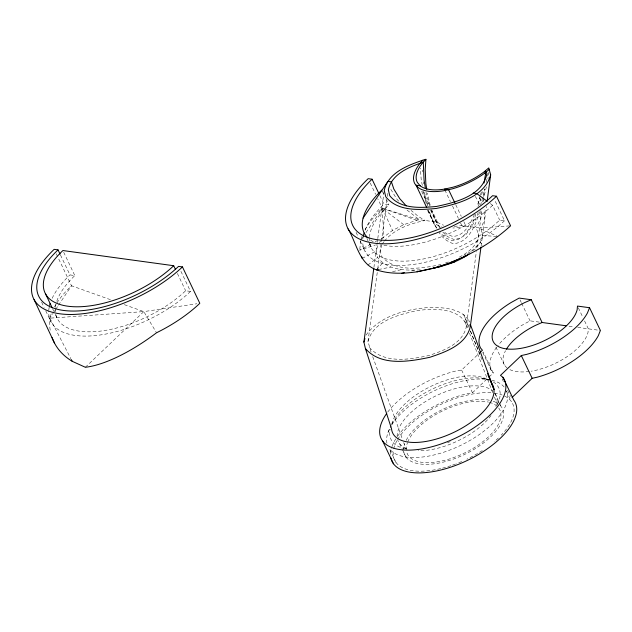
<?xml version="1.0" encoding="UTF-8"?>
<svg xmlns="http://www.w3.org/2000/svg" width="632" height="632" viewBox="0 0 632 632"><rect width="100%" height="100%" fill="white"/><g stroke="black" fill="none" stroke-linecap="round" stroke-linejoin="round"><path stroke-width="0.47" stroke-dasharray="3.16 2.37" d="M480.873 210.677L480.865 217.969L477.792 224.597L474.371 227.243L477.049 230.151L478.44 236.099C476.631 246.599 467.088 253.353 458.105 257.745M359.829 249.229L360.619 240.658M373.899 267.494L377.138 243.32M377.272 242.356L377.66 239.465M377.786 238.501L384.122 191.291M371.047 352.04L367.99 341.478L377.604 269.801M377.731 268.829L386.918 200.328M387.44 196.473L388.214 190.69M369.38 347.426C383.877 363.961 409.607 359.64 428.765 355.555C443.395 350.673 462.379 344.021 466.226 327.147L476.362 251.591M476.876 247.72L481.774 211.199M483.077 201.521L483.591 197.65M483.725 196.678L484.76 188.944L480.636 205.029M481.102 246.156L486.427 206.467M488.994 171.983L487.904 178.998M487.462 176.036L488.038 172.433M482.39 191.638L481.094 197.192M486.182 182.443L486.972 178.761M486.395 186.851L483.456 198.938M480.265 195.881L477.081 206.569M480.502 194.988L481.458 191.417M480.849 198.116L478.464 206.245M482.69 201.774L483.204 199.886M420.288 269.809C405.562 270.757 387.4 270.18 377.612 257.461L376.111 251.023L378.228 244.055M381.878 244.916L380.203 250.43L381.594 256.371C396.082 272.913 421.821 268.592 440.978 264.5M367.99 341.478C373.599 320.471 399.637 314.341 418.202 310.407C435.685 308.321 463.09 307.721 468.051 329.43M454.195 226.288A46.231 21.417 -25.5 0 0 461.755 225.545L480.075 228.026L481.023 229.06L482.532 235.499L480.407 242.467L474.806 249.49L463.896 255.368M475.872 214.185C473.234 222.511 468.912 230.451 462.758 236.684M478.203 212.47C475.857 220.6 470.966 227.733 466.021 234.488L458.287 239.433L451.912 240.681L445.204 237.64L439.43 232.007M479.696 211.799C475.39 224.802 469.299 242.514 453.365 243.715C447.74 241.811 442.629 238.169 439.469 233.097M474.442 214.461C470.145 223.933 464.552 236.147 452.48 236.463L446.16 233.603L444.209 231.77M388.016 432.367L390.987 426.584M497.194 404.148L498.893 400.846M50.205 330.18A96.578 63.405 -23.3 0 1 49.849 318.165L53.096 313.306M53.641 312.492L55.261 310.059M55.806 309.253L57.97 306.014M58.515 305.201L71.511 285.759L57.954 257.343M361.156 239.852L363.329 236.605M366.031 232.56L382.281 208.252L377.715 198.685M379.35 242.648L381.586 239.844M382.147 239.141L383.829 237.032L392.535 230.435L403.737 224.715L416.693 220.252L419.308 219.707L437.549 222.203A46.231 21.417 -25.5 0 0 443.593 225.174M382.155 243.992L383.885 241.835M384.454 241.116C394.289 229.013 410.176 223.586 425.004 220.489L418.408 216.468L411.077 210.432M366.023 335.11C380.914 314.752 408.161 308.732 432.027 307.286C445.157 307.784 462.814 308.653 469.489 321.965M376.585 269.919L382.644 262.936M471.44 251.22L480.407 242.467L483.33 246.448M85.352 367.271L143.804 311.608L196.915 303.755M387.74 412.056A68.288 31.639 -25.5 0 1 456.257 370.913L461.613 370.052L479.656 352.869M397.552 436.23A68.288 31.639 -25.5 0 1 467.111 393.673L472.467 392.804L488.425 377.604M489.121 376.949L493.284 372.983L483.267 351.977M367.879 265.1L377.612 257.461M539.309 322.115L530.027 320.843L521.969 325.275A60.459 28.013 -25.5 0 0 497.874 345.657M370.921 244.078L359.734 250.185L375.455 244.979M375.226 241.732L376.949 240.792M381.246 238.446L383.829 237.032L382.281 208.252L419.308 219.707L405.831 209.113M362.191 258.441L376.111 251.023M445.576 262.92L448.333 261.964M411.661 270.946L414.402 270.291M392.551 271.657L401.683 269.572M378.489 269.532L390.853 267.067M459.93 238.327L453.926 239.504L447.606 236.637L442.858 232.173M509.597 225.893L480.075 228.026L481.292 227.085L484.626 219.904L484.626 211.009L484.025 209.192M51.192 313.907A93.891 43.497 -25.5 0 0 49.849 318.165L143.804 311.608L156.531 332.772M482.532 235.499L496.981 236.447M379.879 195.604L383.995 204.239L388.862 204.902A81.086 37.565 -25.5 0 0 369.451 236.66M369.372 237.577A81.086 37.565 -25.5 0 0 415.777 260.25A81.086 37.565 -25.5 0 0 499.667 220.07L504.526 220.734L494.643 200.02M569.069 326.191L573.888 326.847M577.735 327.376L600.4 330.473M60.498 255.059L69.97 274.912L74.829 275.576A81.086 37.565 -25.5 0 0 56.619 301.82M55.821 314.61A81.086 37.565 -25.5 0 0 107.408 330.03A81.086 37.565 -25.5 0 0 185.642 290.752L190.501 291.415L180.618 270.693M482.137 378.292L487.849 379.477M416.693 220.252L382.281 208.252A93.891 43.497 -25.5 0 0 364.798 230.222M110.434 299.679L71.511 285.759A93.891 43.497 -25.5 0 0 56.785 303.076M124.338 304.648L143.804 311.608M481.023 229.06L497.945 236.51M490.337 203.599L492.612 205.282L499.667 220.07M403.737 224.715L382.281 208.252L392.535 230.435M398.697 201.15L396.746 198.977L390.331 188.557M437.549 222.203L431.624 209.769M482.714 352.49L491.483 370.873L493.284 372.983M479.261 197.69L481.916 202.833M475.248 196.378L477.808 200.534L479.34 205.147M440.291 227.915L434.745 218.877L431.53 211.041M430.511 210.014L436.293 222.132L439.825 227.891M436.933 228.247L433.007 221.848L427.872 209.453M427.516 210.345L436.522 228.302M49.849 318.165L70.879 358.715M578.312 307.816L582.909 317.446M584.576 320.945L588.337 328.822L587.989 332.582A46.231 21.417 -25.5 0 1 531.228 371.189M520.01 299.837L521.266 302.459M521.677 303.336L530.027 320.843M455.767 204.776L461.273 216.318M463.809 221.65L465.926 226.09L460.862 227.204A49.083 22.736 -25.5 0 1 452.836 227.994M444.881 190.003L450.387 201.545M452.504 205.985L458.437 218.419M460.554 222.859L461.826 225.529M422.729 191.117L429.926 206.214M421.639 191.401L428.82 206.467M495.899 347.094L504.249 364.601M427.943 210.093L433.449 221.642L435.195 223.689A49.083 22.736 -25.5 0 0 441.31 226.73M502.163 378.868L503.412 381.499M507.591 390.252L510.514 396.375M506.374 391.145L511.256 401.383M494.722 393.041L501.239 406.7M382.218 190.975L383.877 194.459M385.955 198.811L388.862 204.902M461.613 370.052L472.467 392.804M370.241 183.019L375.637 194.332M366.939 238.667L371.505 248.242M356.069 232.386L358.123 236.7M360.185 241.021L365.122 251.378M399.495 443.49L401.936 448.617M402.347 449.471L406.005 457.149M395.988 462.458L389.47 448.807A65.436 30.32 -25.5 0 0 462.079 444.699A65.436 30.32 -25.5 0 0 506.485 390.805M177.402 273.482L185.642 290.752M63.714 252.271L74.829 275.576M56.264 253.788L57.536 256.45M52.543 308.558L53.775 311.149M55.419 314.602L57.48 318.915M41.625 302.199L44.098 307.381M45.749 310.833L51.097 322.051M436.293 222.132L431.498 209.966M434.563 225.103L428.923 210.551M468.912 327.281L463.785 314.641L468.944 327.431M470.382 330.892L480.273 355.279M470.413 331.089L481.837 359.418M469.473 333.088L493.023 393.404M494.445 397.054L498.016 406.194M372.714 356.661L402.339 438.916M403.674 442.613L405.997 449.076M430.195 205.297L427.351 193.108M429.578 205.771L425.992 192.152M427.667 206.064L425.66 198.883L424.617 192.294M426.11 203.164L423.29 191.567M468.818 320.108L469.244 321.949M464.836 321.206L466.226 327.147M422.294 185.437L421.173 179.433L420.391 168.096M422.539 170.055L422.658 171.793M423.179 181.937L423.266 183.825M529.276 371.474A46.231 21.417 -25.5 0 1 508.594 368.946M507.046 367.879A46.231 21.417 -25.5 0 1 505.529 350.705M491.483 370.873A60.459 28.013 -25.5 0 1 496.657 347.237M361.085 238.975A93.891 43.497 -25.5 0 1 361.962 236.4M504.526 220.734A88.204 40.859 -25.5 0 1 415.098 264.184A88.204 40.859 -25.5 0 1 362.736 241.93M362.942 238.375A88.204 40.859 -25.5 0 1 363.234 236.542M365.051 230.309A88.204 40.859 -25.5 0 1 383.995 204.239M492.612 205.282A81.086 37.565 -25.5 0 1 381.989 244.9M373.236 241.724A81.086 37.565 -25.5 0 1 369.365 239.204M190.501 291.415A88.204 40.859 -25.5 0 1 99.579 335.071A88.204 40.859 -25.5 0 1 48.751 310.849M48.814 309.957A88.204 40.859 -25.5 0 1 49.399 306.291M52.179 298.28A88.204 40.859 -25.5 0 1 69.97 274.912M55.363 311.789A81.086 37.565 -25.5 0 1 55.347 308.25M55.426 307.334A81.086 37.565 -25.5 0 1 55.9 304.521M54.447 306.962A93.891 43.497 -25.5 0 1 56.288 303.866M498.727 408.027A51.216 23.724 -25.5 0 1 462.837 453.808A51.216 23.724 -25.5 0 1 406.447 450.916M406.337 450A51.216 23.724 -25.5 0 1 407.379 442.953M407.687 442.123A51.216 23.724 -25.5 0 1 441.894 411.242A51.216 23.724 -25.5 0 1 488.425 402.094M489.35 402.323A51.216 23.724 -25.5 0 1 496.081 405.412M390.505 454.274A68.288 31.639 -25.5 0 1 391.342 448.602M391.959 446.634A68.288 31.639 -25.5 0 1 395.782 438.877M504.549 396.035A65.436 30.32 -25.5 0 1 501.247 435.14M498.332 438.047A65.436 30.32 -25.5 0 1 494.129 441.808M482.263 450.577A65.436 30.32 -25.5 0 1 466.89 459.18M461.676 461.55A65.436 30.32 -25.5 0 1 456.43 463.683M455.506 464.03A65.436 30.32 -25.5 0 1 451.793 465.357M450.853 465.673A65.436 30.32 -25.5 0 1 441.602 468.359M440.694 468.581A65.436 30.32 -25.5 0 1 393.507 449.771M393.697 448.839A65.436 30.32 -25.5 0 1 397.188 440.275M397.678 439.43A65.436 30.32 -25.5 0 1 492.676 392.93M494.358 393.128A65.436 30.32 -25.5 0 1 502.1 394.992M391.832 424.096A55.482 25.707 -25.5 0 1 434.547 384.651A55.482 25.707 -25.5 0 1 489.184 380.764M500.149 405.42A54.06 25.043 -25.5 0 1 464.038 454.7A54.06 25.043 -25.5 0 1 403.706 451.011M403.658 450.142A54.06 25.043 -25.5 0 1 404.804 443.569M406.186 440.346A54.06 25.043 -25.5 0 1 489.358 400.222M493.189 401.241A54.06 25.043 -25.5 0 1 497.36 403.2M386.95 443.166A65.436 30.32 -25.5 0 1 391.168 425.778M391.682 424.933A65.436 30.32 -25.5 0 1 490.922 380.006M491.909 380.227A65.436 30.32 -25.5 0 1 504.747 387.732M493.276 381.965A59.748 27.682 -25.5 0 1 497.913 403.255M450.189 441.649A59.748 27.682 -25.5 0 1 447.503 442.716M405.665 448.799A59.748 27.682 -25.5 0 1 390.165 429.444M391.959 424.175A59.748 27.682 -25.5 0 1 434.998 387.811A59.748 27.682 -25.5 0 1 488.963 379.911M495.251 393.815A54.06 25.043 -25.5 0 1 495.923 406.621M490.993 415.556A54.06 25.043 -25.5 0 1 418.076 450.687M406.668 448.625A54.06 25.043 -25.5 0 1 397.765 440.164M397.141 436.491A54.06 25.043 -25.5 0 1 436.688 395.49A54.06 25.043 -25.5 0 1 493.007 391.168"/><path stroke-width="0.95" d="M425.921 159.319L422.294 163.254A46.231 21.417 -25.5 0 0 417.404 182.537L420.209 185.816A46.231 21.417 -25.5 0 0 444.391 189.126L452.512 187.341A46.231 21.417 -25.5 0 0 484.262 171.738L488.765 167.93L490.669 174.795C484.594 197.555 456.383 204.199 436.27 208.465C419.3 210.037 397.567 211.57 385.757 196.765L384.248 190.327C388.419 172.046 408.983 164.834 424.83 159.548L425.921 159.319L425.202 169.36L425.849 183.651L426.75 189.324M487.604 373.338L491.633 383.276A55.482 25.707 -25.5 0 1 451.817 433.307A55.482 25.707 -25.5 0 1 391.54 428.749L365.407 348.516L363.898 342.078L373.773 268.458M365.407 348.516C380.835 366.552 409.212 361.615 429.736 357.325C445.584 352.04 466.147 344.827 470.319 326.547L480.976 247.12M487.193 200.707L490.669 174.795M485.076 173.445L485.479 170.711L486.577 175.396C480.968 196.402 454.929 202.532 436.364 206.467C420.691 207.92 400.633 209.342 389.731 195.667L388.34 189.726C391.872 173.808 409.362 166.864 423.274 162.195L424.04 179.859L425.391 188.368M483.978 183.059L485.85 172.299L489.389 169.313M363.898 342.078L364.956 338.594M566.177 325.788L542.098 322.494L531.243 299.734L524.6 302.633A46.231 21.417 -25.5 0 0 492.407 339.21A46.231 21.417 -25.5 0 0 534.064 344.914A46.231 21.417 -25.5 0 0 577.135 309.822L577.482 306.07L589.545 307.721L587.444 312.966A60.459 28.013 -25.5 0 1 526.527 354.402L521.305 355.547L500.489 375.368L502.914 377.304L513.769 400.056A68.288 31.639 -25.5 0 1 466.55 460.807A68.288 31.639 -25.5 0 1 390.845 457.908M363.092 218.095L387.945 181.376L391.445 181.858L393.831 189.039L399.756 198.653L406.202 205.85M422.911 160.212L420.043 163.325A49.083 22.736 -25.5 0 0 414.853 183.794L417.831 187.277A49.083 22.736 -25.5 0 0 443.498 190.793L452.117 188.897A49.083 22.736 -25.5 0 0 485.818 172.331L485.842 172.378M480.344 352.206L482.429 350.223L480.628 348.113A60.459 28.013 -25.5 0 1 511.114 302.515L519.172 298.083L531.243 299.734M512.038 397.465L532.16 378.307L537.382 377.154A60.459 28.013 -25.5 0 0 598.299 335.718L600.4 330.473L589.545 307.721M348.082 228.855C356.567 242.909 359.031 263.797 376.585 269.919C389.636 274.256 403.54 273.688 416.978 271.823C434.832 267.865 453.902 264.974 469.007 253.89M454.898 261.814L433.473 268.197C461.858 259.942 488.749 245.88 510.585 225.822L496.476 196.236L492.589 195.699A88.204 40.859 -25.5 0 1 377.407 239.741A88.204 40.859 -25.5 0 1 372.058 179.204L368.172 178.666A93.891 43.497 -25.5 0 0 373.868 243.115A93.891 43.497 -25.5 0 0 496.476 196.236M542.098 322.494L535.454 325.393A46.231 21.417 -25.5 0 0 506.406 349.188M450.466 262.604L466.108 256.086M401.62 273.34L404.354 272.684M416.978 271.823L441.95 266.269M376.585 269.919L378.489 269.532M420.185 185.792L416.077 185.231L426.671 207.43M444.454 189.11L448.562 189.679L454.914 202.998M473.202 193.044L476.694 193.526L487.304 201.363M60.087 254.198L58.033 249.877L54.147 249.348A93.891 43.497 -25.5 0 0 59.843 313.788A93.891 43.497 -25.5 0 0 182.451 266.909L199.815 303.32A93.891 43.497 -25.5 0 1 156.531 332.772A96.578 34.491 -38.5 0 1 85.352 367.271L72.222 361.307A96.578 63.405 -23.3 0 1 52.093 337.583M173.697 265.717L62.892 250.541A81.086 37.565 -25.5 0 0 67.814 306.204A81.086 37.565 -25.5 0 0 173.697 265.717L175.348 269.169M182.451 266.909L178.556 266.38A88.204 40.859 -25.5 0 1 63.382 310.415A88.204 40.859 -25.5 0 1 58.033 249.877M71.321 359.584L72.222 361.307M521.305 355.547L532.16 378.307M372.058 179.204L379.058 193.874M382.621 441.025L393.475 463.785M45.544 293.888L52.124 307.697M34.049 299.529L54.376 342.852M488.102 374.958L489.208 377.699M489.942 379.524L493.995 389.581L470.492 324.745M361.646 256.608L362.191 258.441M469.892 324.714L470.319 326.547M363.234 236.542A88.204 40.859 -25.5 0 1 364.135 232.955M367.887 237.909A81.086 37.565 -25.5 0 1 381.799 190.106M49.62 305.351A88.204 40.859 -25.5 0 1 50.102 303.629M502.914 377.304A68.288 31.639 -25.5 0 1 437.439 445.165A68.288 31.639 -25.5 0 1 386.697 413.47"/></g></svg>
